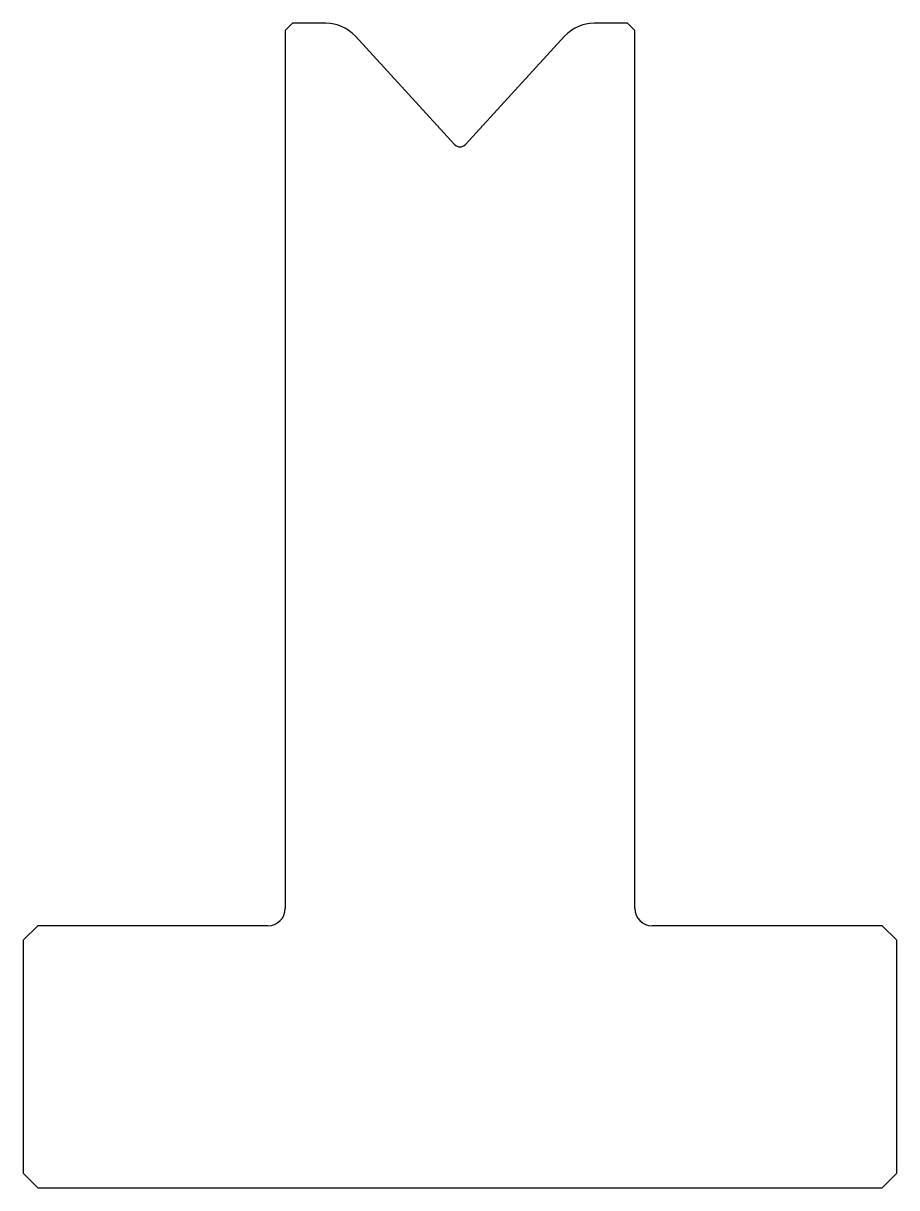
# Model space of a CAD drawing. Header units: millimetres. Extents: x 1478.5 to 1538.5, y 1082.6 to 1162.6.
import ezdxf

# ---------------------------------------------------------------- set-up
doc = ezdxf.new("R2010")
doc.units = ezdxf.units.MM
doc.layers.add('Default', color=7, linetype='Continuous')

msp = doc.modelspace()

# ---------------------------------------------------------------- linework, layer by layer
at = {"layer": 'Default'}
for p, q in [((1497.028, 1162.567), (1496.528, 1162.067)), ((1499.318, 1162.567), (1497.028, 1162.567)), ((1520.028, 1162.567), (1517.738, 1162.567)), ((1520.528, 1162.067), (1520.028, 1162.567)), ((1496.528, 1162.067), (1496.528, 1101.767)), ((1508.159, 1154.239), (1501.345, 1161.675)), ((1515.71, 1161.675), (1508.896, 1154.239)), ((1520.528, 1101.767), (1520.528, 1162.067)), ((1479.528, 1100.567), (1478.528, 1099.567)), ((1495.328, 1100.567), (1479.528, 1100.567)), ((1537.528, 1100.567), (1521.728, 1100.567)), ((1538.528, 1099.567), (1537.528, 1100.567)), ((1478.528, 1099.567), (1478.528, 1083.567)), ((1538.528, 1083.567), (1538.528, 1099.567)), ((1478.528, 1083.567), (1479.528, 1082.567)), ((1537.528, 1082.567), (1538.528, 1083.567)), ((1479.528, 1082.567), (1537.528, 1082.567))]:
    msp.add_line(p, q, dxfattribs=at)
for centre, radius, start, end in [((1499.318, 1159.817), 2.75, 42.5, 90), ((1517.738, 1159.817), 2.75, 90, 137.5), ((1508.528, 1154.577), 0.5, 222.5, 317.5), ((1495.328, 1101.767), 1.2, 270, 0), ((1521.728, 1101.767), 1.2, 180, 270)]:
    msp.add_arc(centre, radius, start, end, dxfattribs=at)

doc.saveas('drawing.dxf')
